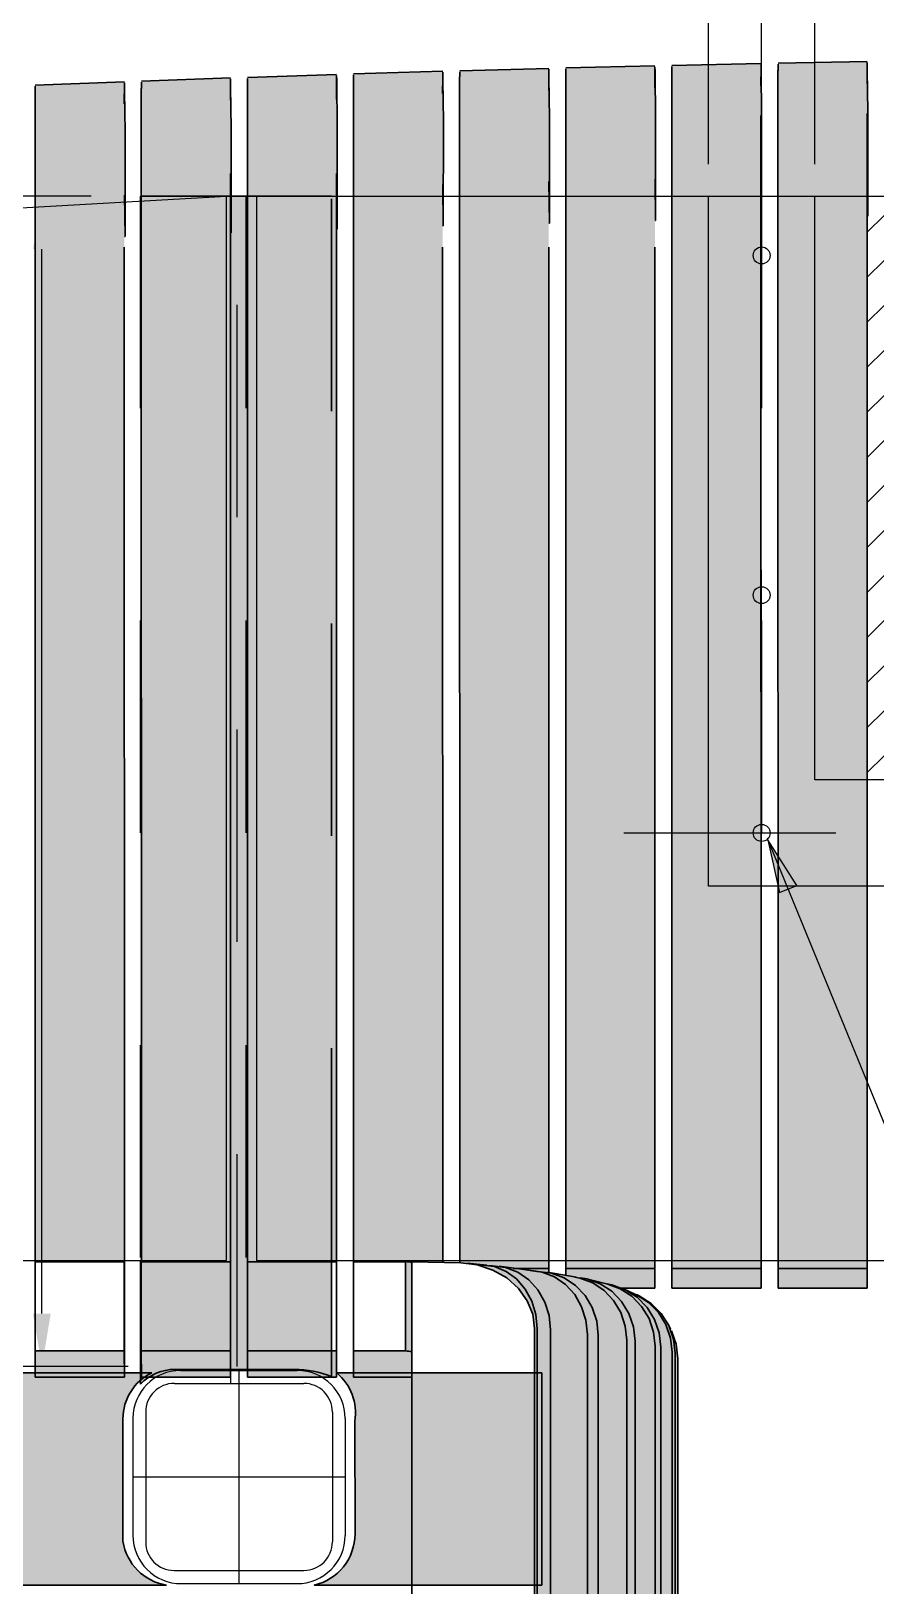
# Model space of a CAD drawing. Header units: metres. Extents: x 313 to 328, y 3 to 1212.
# Drawn here: x 324.213 to 324.611, y 22.201 to 22.934 of the extents above; entities that cross this region are included whole.
import ezdxf

# ---------------------------------------------------------------- set-up
doc = ezdxf.new("R2010")
doc.units = ezdxf.units.M
doc.linetypes.add('JacobsCenter', pattern=[0.015, 0.009, -0.0015, 0.003, -0.0015])
doc.linetypes.add('JacobsDash', pattern=[0.0045, 0.003, -0.0015])
doc.layers.get('Defpoints').update_dxf_attribs({"color": 41})
for name, color, linetype, lineweight in [('A-ANNO-DIMS', 7, 'Continuous', 9), ('A-DETL', 7, 'Continuous', 13), ('A-DETL-GENF', 7, 'Continuous', 9), ('A-GENM', 7, 'Continuous', 35), ('G-ANNO-TEXT', 7, 'Continuous', 9)]:
    doc.layers.add(name, color=color, linetype=linetype, lineweight=lineweight)
doc.styles.add('Arial Narrow_1', font='ARIALN.TTF', dxfattribs={"height": 0.025})
doc.dimstyles.new('Dimension_Standard_O__mm_', dxfattribs={"dimscale": 0.3048, "dimtxt": 0.025586, "dimasz": 0.082021, "dimexe": 0.07874, "dimexo": 0.049213, "dimgap": 0.049213, "dimtad": 1, "dimdec": 0, "dimlfac": 1000, "dimzin": 0, "dimdsep": 46, "dimtxsty": 'Arial Narrow_1', "dimsah": 1, "dimcen": 0.09, "dimaunit": 1, "dimadec": 4, "dimazin": 0, "dimtfac": 1, "dimtdec": 4, "dimtix": 1, "dimtmove": 0, "dimatfit": 3, "dimfxl": 1, "dimtvp": 1, "dimtfill": 1, "dimtolj": 1, "dimtzin": 0, "dimlwd": 18, "dimlwe": 18, "dimarcsym": 2})
doc.dimstyles.new('Dimension_Standard_O__mm__2', dxfattribs={"dimscale": 0.3048, "dimtxt": 0.025586, "dimasz": 0.082021, "dimexe": 0.07874, "dimexo": 0.049213, "dimgap": 0.049213, "dimtad": 1, "dimdec": 0, "dimlfac": 1000, "dimzin": 0, "dimdsep": 46, "dimtxsty": 'Arial Narrow_1', "dimsah": 1, "dimcen": 0.09, "dimaunit": 1, "dimadec": 4, "dimazin": 0, "dimtfac": 1, "dimtdec": 4, "dimtix": 1, "dimtmove": 2, "dimatfit": 3, "dimfxl": 1, "dimtvp": 1, "dimtfill": 1, "dimtolj": 1, "dimtzin": 0, "dimlwd": 18, "dimlwe": 18, "dimarcsym": 2})

# ---------------------------------------------------------------- blocks, each defined once
blk = doc.blocks.new('BR08_SEATING_NORTH 3 - BR08_SEATING_NORTH 3-5676583-DRG-2873241 - ELEVATION SEATING SUPPORT ARRANGEMENT')
at = {"layer": 'A-GENM', "lineweight": 25, "true_color": 0xebe8e4}
for points in [[(315.88724, 22.88893), (315.92924, 22.89018), (315.92926, 22.91465), (315.88729, 22.91339), (315.88725, 22.90781), (315.88724, 22.88894)], [(315.93724, 22.89041), (315.97924, 22.89154), (315.97926, 22.91601), (315.93729, 22.91488), (315.93725, 22.90917), (315.93724, 22.89042)], [(315.98724, 22.89175), (316.02924, 22.89276), (316.02926, 22.91723), (315.98729, 22.91622), (315.98725, 22.91039), (315.98724, 22.89176)], [(316.03724, 22.89295), (316.07924, 22.89384), (316.07926, 22.91831), (316.03729, 22.91742), (316.03725, 22.91147), (316.03724, 22.89296)], [(316.07955, 22.84549), (316.07948, 22.90124), (316.07934, 22.91411), (316.07934, 22.8647)], [(316.08724, 22.894), (316.12924, 22.89477), (316.12926, 22.91925), (316.08729, 22.91847), (316.08725, 22.9124), (316.08724, 22.89401)], [(316.12955, 22.84644), (316.12949, 22.90124), (316.12934, 22.91505), (316.12934, 22.86564)], [(315.73723, 22.88362), (315.77923, 22.88523), (315.77925, 22.90969), (315.73728, 22.908), (315.73725, 22.90286), (315.73723, 22.88365)], [(315.78723, 22.88553), (315.82923, 22.88702), (315.82925, 22.91149), (315.78728, 22.90999), (315.78725, 22.90465), (315.78723, 22.88556)], [(315.83723, 22.8873), (315.87923, 22.88867), (315.87926, 22.91314), (315.83728, 22.91176), (315.83725, 22.9063), (315.83723, 22.88732)], [(315.97956, 22.84315), (315.97946, 22.90124), (315.97934, 22.9118), (315.97934, 22.86239)], [(316.02956, 22.84439), (316.02947, 22.90124), (316.02934, 22.91303), (316.02934, 22.86362)], [(315.77958, 22.83675), (315.77958, 22.88615), (315.77934, 22.90124), (315.77934, 22.85607)], [(315.82957, 22.83856), (315.82958, 22.88781), (315.82934, 22.90124), (315.82934, 22.85786)], [(315.87957, 22.84024), (315.87957, 22.88948), (315.87934, 22.90124), (315.87934, 22.85951)], [(315.92956, 22.84177), (315.92956, 22.89118), (315.92934, 22.90124), (315.92934, 22.86102)], [(316.02929, 22.35075), (316.02924, 22.89276), (315.98724, 22.89175), (315.98729, 22.35075), (316.00829, 22.35075)], [(316.07929, 22.35074), (316.07924, 22.89384), (316.03724, 22.89295), (316.03729, 22.35075), (316.05829, 22.35074)], [(316.12929, 22.35073), (316.12924, 22.89477), (316.08724, 22.894), (316.08729, 22.35074), (316.11545, 22.35074)], [(315.77929, 22.35079), (315.77923, 22.88523), (315.73723, 22.88362), (315.73729, 22.35396), (315.77922, 22.35396), (315.77928, 22.35079)], [(315.82929, 22.35078), (315.82923, 22.88702), (315.78723, 22.88553), (315.78729, 22.35396), (315.82922, 22.35396), (315.82928, 22.35078)], [(315.87929, 22.35077), (315.87923, 22.88867), (315.83723, 22.8873), (315.83729, 22.35396), (315.87922, 22.35396), (315.87928, 22.35077)], [(315.97929, 22.35076), (315.97924, 22.89154), (315.93724, 22.89041), (315.93729, 22.35339), (315.93784, 22.35338), (315.95911, 22.35118), (315.96256, 22.35076), (315.97619, 22.35076)], [(316.02933, 22.84439), (316.02956, 22.84439), (316.02934, 22.86287)], [(316.07933, 22.84549), (316.07955, 22.84549), (316.07934, 22.86407)], [(316.12933, 22.84644), (316.12955, 22.84644), (316.12933, 22.86513)], [(315.82934, 22.83856), (315.82957, 22.83856), (315.82934, 22.85663)], [(315.87934, 22.84023), (315.87957, 22.84024), (315.87934, 22.8584)], [(315.92934, 22.84176), (315.92956, 22.84177), (315.92934, 22.86003)], [(315.97934, 22.84314), (315.97956, 22.84315), (315.97934, 22.86152)], [(315.77934, 22.83674), (315.77958, 22.83675), (315.77934, 22.85471)], [(316.0793, 22.62507), (316.0793, 22.62507), (316.0793, 22.62702)], [(315.7793, 22.44078), (315.7793, 22.44078), (315.7793, 22.4491)], [(315.91472, 22.31159), (315.91472, 22.35366), (315.91167, 22.35396), (315.91167, 22.31189)], [(315.93784, 22.15197), (315.95363, 22.15208), (315.95911, 22.15283), (315.96463, 22.15495), (315.96995, 22.15868), (315.97413, 22.16329), (315.97739, 22.16899), (315.97946, 22.17588), (315.98009, 22.18254), (315.98003, 22.32246), (315.9794, 22.32861), (315.97712, 22.33542), (315.97413, 22.34065), (315.96943, 22.34567), (315.96462, 22.349), (315.95885, 22.35122), (315.95277, 22.35197), (315.95156, 22.35189), (315.95363, 22.35162), (315.95947, 22.34914), (315.96403, 22.34581), (315.96814, 22.34106), (315.97123, 22.33536), (315.97315, 22.32901), (315.9738, 22.32133), (315.9738, 22.18241), (315.97315, 22.17573), (315.97123, 22.16939), (315.96814, 22.16369), (315.96403, 22.15893), (315.95911, 22.15535), (315.95363, 22.15313), (315.94784, 22.15237), (315.93456, 22.15237), (315.93456, 22.15197)], [(315.9738, 22.32234), (315.97315, 22.32901), (315.97111, 22.33558), (315.96786, 22.34138), (315.96403, 22.34581), (315.95893, 22.34947), (315.9532, 22.35167), (315.94539, 22.35262), (315.94023, 22.35308), (315.94556, 22.35243), (315.95289, 22.35002), (315.95947, 22.34628), (315.96515, 22.34111), (315.96918, 22.33536), (315.97168, 22.32901), (315.97253, 22.32246), (315.97315, 22.3224)], [(315.99743, 22.31971), (315.99674, 22.32639), (315.99473, 22.33273), (315.99147, 22.33843), (315.98715, 22.34319), (315.98197, 22.34677), (315.97619, 22.349), (315.95911, 22.35112), (315.96496, 22.34877), (315.97004, 22.34516), (315.97413, 22.34065), (315.97739, 22.33496), (315.9794, 22.32861), (315.98009, 22.32193), (315.99674, 22.3198)], [(315.97929, 22.34871), (315.97929, 22.35076), (315.96246, 22.35076), (315.97929, 22.34871)], [(316.0293, 22.34152), (316.02929, 22.35075), (315.98729, 22.35075), (315.98729, 22.3474), (315.99637, 22.34592), (315.99722, 22.34582), (316.00894, 22.34299), (316.01324, 22.34152), (316.02911, 22.34152)], [(316.0793, 22.34152), (316.07929, 22.35074), (316.03729, 22.35074), (316.0373, 22.34152), (316.05704, 22.34152)], [(316.1293, 22.34152), (316.12929, 22.35073), (316.08729, 22.35074), (316.0873, 22.34152), (316.11545, 22.34152)], [(315.97414, 22.14933), (315.98047, 22.15008), (315.98648, 22.15231), (315.99187, 22.15589), (315.99637, 22.16065), (315.99975, 22.16634), (316.00185, 22.17269), (316.00256, 22.17937), (316.00256, 22.31928), (316.00185, 22.32596), (315.99975, 22.33231), (315.99637, 22.33801), (315.99147, 22.34303), (315.98648, 22.34635), (315.98047, 22.34857), (315.9762, 22.34899), (315.98225, 22.34658), (315.98715, 22.34319), (315.9916, 22.33821), (315.99473, 22.33273), (315.99674, 22.32639), (315.99743, 22.31971), (315.99743, 22.17979), (315.99674, 22.17311), (315.99464, 22.16661), (315.99147, 22.16107), (315.98715, 22.15631), (315.98196, 22.15273), (315.97585, 22.15046), (315.96943, 22.14975), (315.9552, 22.14975), (315.9552, 22.14933), (315.97122, 22.14933)], [(315.97414, 22.14658), (315.99071, 22.14658), (315.99722, 22.14733), (316.0034, 22.14956), (316.00894, 22.15314), (316.01384, 22.15834), (316.01705, 22.1636), (316.01925, 22.17038), (316.01994, 22.17662), (316.01989, 22.31697), (316.01921, 22.32321), (316.01705, 22.32956), (316.0132, 22.33563), (316.00894, 22.34001), (316.00298, 22.34375), (315.99722, 22.34582), (315.99416, 22.34618), (315.99994, 22.34404), (316.00532, 22.34045), (316.00982, 22.3357), (316.01324, 22.3299), (316.0153, 22.32365), (316.01601, 22.31697), (316.01601, 22.17706), (316.0153, 22.17038), (316.0132, 22.16403), (316.00982, 22.15834), (316.00532, 22.15358), (315.99994, 22.15), (315.99393, 22.14777), (315.9876, 22.14702), (315.97122, 22.14702), (315.97122, 22.14658)], [(316.01601, 22.31697), (316.01522, 22.32389), (316.0132, 22.33), (316.00982, 22.3357), (316.00532, 22.34045), (315.99975, 22.34411), (315.99343, 22.34635), (315.98047, 22.34857), (315.98648, 22.34635), (315.99187, 22.34276), (315.99637, 22.33801), (315.99975, 22.33231), (316.00185, 22.32596), (316.00256, 22.31928), (316.0153, 22.31709)], [(315.9888, 22.14375), (316.0023, 22.14375), (316.00894, 22.14451), (316.01521, 22.14673), (316.02086, 22.15031), (316.02557, 22.15507), (316.02911, 22.16077), (316.03136, 22.16757), (316.03205, 22.1738), (316.032, 22.31415), (316.03115, 22.32083), (316.02911, 22.32673), (316.02557, 22.33242), (316.02086, 22.33718), (316.01493, 22.34087), (316.00892, 22.34299), (316.00745, 22.34316), (316.01324, 22.34096), (316.01838, 22.33764), (316.02301, 22.33288), (316.02649, 22.32718), (316.02865, 22.32083), (316.02938, 22.31415), (316.02938, 22.17425), (316.02864, 22.16757), (316.02649, 22.16122), (316.02301, 22.15552), (316.01838, 22.15076), (316.01284, 22.14718), (316.00666, 22.14495), (316.00015, 22.1442), (315.98246, 22.1442), (315.98246, 22.14375)], [(316.02938, 22.31415), (316.02857, 22.32105), (316.02649, 22.32718), (316.02301, 22.33288), (316.01838, 22.33764), (316.01284, 22.34122), (316.00606, 22.3436), (315.99722, 22.34582), (316.00365, 22.34344), (316.00894, 22.34001), (316.01357, 22.33525), (316.01705, 22.32956), (316.01921, 22.32321), (316.01994, 22.31653), (316.02784, 22.31454)], [(315.87929, 22.34152), (315.8793, 22.34152), (315.87929, 22.34152)], [(315.9888, 22.14087), (316.00879, 22.14087), (316.01547, 22.14162), (316.02181, 22.14385), (316.02784, 22.14777), (316.03224, 22.15219), (316.03597, 22.15835), (316.03808, 22.1647), (316.03878, 22.17139), (316.03878, 22.31082), (316.03803, 22.3175), (316.03581, 22.32385), (316.03205, 22.32974), (316.0275, 22.3343), (316.02181, 22.33789), (316.02096, 22.33808), (316.02649, 22.33446), (316.0309, 22.33), (316.03444, 22.32431), (316.03664, 22.31796), (316.03738, 22.31041), (316.03738, 22.17138), (316.03664, 22.1647), (316.03444, 22.15835), (316.0309, 22.15265), (316.02619, 22.14789), (316.02054, 22.14431), (316.01395, 22.14205), (316.00762, 22.14133), (315.9888, 22.14133)], [(316.03738, 22.31128), (316.03664, 22.31796), (316.03444, 22.32431), (316.03054, 22.33037), (316.02619, 22.33476), (316.01994, 22.33862), (316.01522, 22.34077), (316.02086, 22.33718), (316.02557, 22.33242), (316.02911, 22.32673), (316.03131, 22.32038), (316.03205, 22.3137)], [(315.9738, 22.18241), (315.9738, 22.32234), (315.97253, 22.32246), (315.97253, 22.18254)], [(315.99743, 22.17979), (315.99743, 22.31971), (315.98009, 22.32193), (315.98009, 22.18201)], [(316.04005, 22.30838), (316.0393, 22.31506), (316.03709, 22.32141), (316.03581, 22.32385), (316.03803, 22.3175), (316.03878, 22.31082), (316.03899, 22.31041)], [(316.01601, 22.17706), (316.01601, 22.31697), (316.00256, 22.31928), (316.00256, 22.17937)], [(316.02938, 22.17425), (316.02938, 22.31415), (316.01994, 22.31653), (316.01994, 22.17662)], [(316.03738, 22.17138), (316.03738, 22.31128), (316.03205, 22.3137), (316.03205, 22.1738), (316.03736, 22.17139)], [(315.77929, 22.29959), (315.77922, 22.31189), (315.73722, 22.31189), (315.73729, 22.29959), (315.77922, 22.29959)], [(315.82922, 22.29959), (315.82929, 22.29959), (315.82922, 22.31189), (315.78722, 22.31189), (315.78729, 22.29959)], [(315.87922, 22.29959), (315.87929, 22.29959), (315.87922, 22.31189), (315.83722, 22.31189), (315.83729, 22.29959)], [(315.91472, 22.29959), (315.91472, 22.31159), (315.91167, 22.31189), (315.88722, 22.31189), (315.88729, 22.29959), (315.91167, 22.29959)], [(316.04005, 22.16848), (316.04005, 22.30838), (316.03878, 22.31082), (316.03878, 22.17092)]]:
    blk.add_hatch(color=254, dxfattribs=at).paths.add_polyline_path(points)
h = blk.add_hatch(color=254, dxfattribs=at)
h.paths.add_polyline_path([(315.91167, 22.35396), (315.91167, 22.35396), (315.91167, 22.39954)])
h.paths.add_polyline_path([(315.92929, 22.35359), (315.92924, 22.89018), (315.88724, 22.88893), (315.88729, 22.35396), (315.91167, 22.35396), (315.91472, 22.35366), (315.91472, 22.35396), (315.92888, 22.3536)])
at = {"layer": 'A-GENM', "color": 254, "lineweight": 25, "true_color": 0xd4d4d4}
for p, q in [((315.88728, 22.91339), (315.92928, 22.91465)), ((315.93728, 22.91488), (315.97928, 22.91601)), ((315.97931, 22.91432), (315.97934, 22.9118)), ((315.98728, 22.91622), (316.02928, 22.91723)), ((316.02931, 22.91554), (316.02934, 22.91303)), ((316.03728, 22.91742), (316.07928, 22.91831)), ((316.07931, 22.91661), (316.07934, 22.91411)), ((316.07955, 22.89473), (316.07934, 22.91411)), ((316.08728, 22.91847), (316.12928, 22.91925)), ((316.12931, 22.91755), (316.12934, 22.91505)), ((316.12955, 22.89569), (316.12934, 22.91505)), ((315.73728, 22.90808), (315.77928, 22.90969)), ((315.77931, 22.908), (315.77934, 22.90547)), ((315.78728, 22.90999), (315.82928, 22.91149)), ((315.82931, 22.90979), (315.82934, 22.90727)), ((315.82958, 22.88781), (315.82934, 22.90727)), ((315.83728, 22.91176), (315.87928, 22.91314)), ((315.87931, 22.91144), (315.87934, 22.90892)), ((315.87957, 22.88948), (315.87934, 22.90892)), ((315.92931, 22.91295), (315.92934, 22.91043)), ((315.92957, 22.89101), (315.92934, 22.91043)), ((315.97956, 22.89239), (315.97934, 22.9118)), ((316.02956, 22.89364), (316.02934, 22.91303)), ((315.77958, 22.88599), (315.77934, 22.90547)), ((315.97956, 22.84315), (315.97956, 22.89239)), ((316.02956, 22.84439), (316.02956, 22.89364)), ((316.03724, 22.89295), (316.03729, 22.35075)), ((316.07929, 22.35074), (316.07924, 22.89384)), ((316.07955, 22.84549), (316.07955, 22.89473)), ((316.08724, 22.894), (316.08729, 22.35074)), ((316.12929, 22.35073), (316.12924, 22.89477)), ((316.12955, 22.84644), (316.12955, 22.89569)), ((315.77958, 22.83675), (315.77958, 22.88599)), ((315.78723, 22.88553), (315.78729, 22.35396)), ((315.82957, 22.83856), (315.82958, 22.88781)), ((315.83723, 22.8873), (315.83729, 22.35396)), ((315.87957, 22.84024), (315.87957, 22.88948)), ((315.88724, 22.88893), (315.88729, 22.35396)), ((315.92956, 22.84177), (315.92957, 22.89101)), ((315.93724, 22.89041), (315.93729, 22.35339)), ((315.98724, 22.89175), (315.98729, 22.35075)), ((315.73723, 22.88362), (315.73729, 22.35396)), ((315.82929, 22.35078), (315.82923, 22.86649)), ((315.87929, 22.35077), (315.87924, 22.86649)), ((315.97934, 22.86266), (315.97956, 22.84315)), ((316.02934, 22.86389), (316.02956, 22.84439)), ((316.07934, 22.86497), (316.07955, 22.84549)), ((316.12933, 22.8659), (316.12955, 22.84644)), ((315.77934, 22.85633), (315.77958, 22.83675)), ((315.82934, 22.85813), (315.82957, 22.83856)), ((315.87934, 22.85978), (315.87957, 22.84024)), ((315.92934, 22.8613), (315.92956, 22.84177)), ((315.92934, 22.84176), (315.92956, 22.84177)), ((315.97934, 22.84314), (315.97956, 22.84315)), ((316.02933, 22.84439), (316.02956, 22.84439)), ((316.07933, 22.84549), (316.07955, 22.84549)), ((316.12933, 22.84644), (316.12955, 22.84644)), ((315.77934, 22.83674), (315.77958, 22.83675)), ((315.82934, 22.83856), (315.82957, 22.83856)), ((315.87934, 22.84023), (315.87957, 22.84024)), ((315.77929, 22.35079), (315.77924, 22.83173)), ((315.92929, 22.35359), (315.92924, 22.83173)), ((315.97929, 22.35076), (315.97924, 22.83173)), ((316.02929, 22.35075), (316.02924, 22.83173)), ((315.77922, 22.35396), (315.77928, 22.34369)), ((315.7793, 22.34152), (315.77929, 22.35079)), ((315.82922, 22.35396), (315.82928, 22.34373)), ((315.8293, 22.34152), (315.82929, 22.35078)), ((315.87922, 22.35396), (315.87928, 22.34378)), ((315.8793, 22.34152), (315.87929, 22.35077)), ((315.94084, 22.35319), (315.95009, 22.35226)), ((315.95277, 22.35197), (315.95093, 22.35197)), ((315.95593, 22.35177), (315.97327, 22.34955)), ((315.96244, 22.35076), (315.97929, 22.35076)), ((315.97929, 22.34871), (315.97929, 22.35076)), ((315.98729, 22.35075), (316.02929, 22.35075)), ((315.98729, 22.3474), (315.98729, 22.35075)), ((316.0293, 22.34152), (316.02929, 22.35075)), ((316.03729, 22.35075), (316.07929, 22.35074)), ((316.0373, 22.34152), (316.03729, 22.35075)), ((316.0793, 22.34152), (316.07929, 22.35074)), ((316.08729, 22.35074), (316.12929, 22.35073)), ((316.0873, 22.34152), (316.08729, 22.35074)), ((316.1293, 22.34152), (316.12929, 22.35073)), ((315.97414, 22.34933), (315.97361, 22.34933)), ((315.9787, 22.34894), (315.99215, 22.34663)), ((315.99766, 22.34571), (316.0071, 22.34334)), ((315.77929, 22.34152), (315.77929, 22.29959)), ((315.82929, 22.34152), (315.82929, 22.29959)), ((315.87929, 22.34152), (315.87929, 22.29959)), ((316.0293, 22.34152), (316.01309, 22.34152)), ((316.01449, 22.34111), (316.01982, 22.33869)), ((316.0793, 22.34152), (316.0373, 22.34152)), ((316.1293, 22.34152), (316.0873, 22.34152)), ((315.98009, 22.32193), (315.9794, 22.32861)), ((315.9738, 22.18241), (315.9738, 22.32234)), ((315.98009, 22.32193), (315.98009, 22.18201)), ((316.00256, 22.31928), (316.00185, 22.32596)), ((316.01994, 22.31653), (316.01921, 22.32321)), ((316.03536, 22.32474), (316.03664, 22.32231)), ((316.03656, 22.32245), (316.03664, 22.3223)), ((315.99743, 22.17979), (315.99743, 22.31971)), ((316.00256, 22.31928), (316.00256, 22.17937)), ((316.01601, 22.17706), (316.01601, 22.31697)), ((316.01994, 22.31653), (316.01994, 22.17662)), ((316.02938, 22.17425), (316.02938, 22.31415)), ((316.03205, 22.3137), (316.03131, 22.32038)), ((316.03205, 22.3137), (316.03205, 22.1738)), ((316.03878, 22.31082), (316.03803, 22.3175)), ((315.73729, 22.29959), (315.73722, 22.31189)), ((315.77929, 22.29959), (315.77922, 22.31189)), ((315.78729, 22.29959), (315.78722, 22.31189)), ((315.82929, 22.29959), (315.82922, 22.31189)), ((315.83729, 22.29959), (315.83722, 22.31189)), ((315.87929, 22.29959), (315.87922, 22.31189)), ((315.88729, 22.29959), (315.88722, 22.31189)), ((316.03738, 22.17138), (316.03738, 22.31128)), ((316.03878, 22.31082), (316.03878, 22.17092)), ((316.04005, 22.16848), (316.04005, 22.30838)), ((315.77929, 22.29959), (315.73729, 22.29959)), ((315.82929, 22.29959), (315.78729, 22.29959)), ((315.87929, 22.29959), (315.83729, 22.29959)), ((315.91472, 22.29959), (315.88729, 22.29959))]:
    blk.add_line(p, q, dxfattribs=at)
at = {"layer": 'A-GENM', "color": 7, "lineweight": 25, "true_color": 0xefefef}
for p, q in [((315.73722, 22.35396), (315.73722, 22.31189)), ((315.77922, 22.35396), (315.73722, 22.35396)), ((315.77922, 22.31189), (315.77922, 22.35396)), ((315.78722, 22.35396), (315.78722, 22.31189)), ((315.82922, 22.35396), (315.78722, 22.35396)), ((315.82922, 22.31189), (315.82922, 22.35396)), ((315.83722, 22.35396), (315.83722, 22.31189)), ((315.87922, 22.35396), (315.83722, 22.35396)), ((315.87922, 22.31189), (315.87922, 22.35396)), ((315.88722, 22.35396), (315.88722, 22.31189)), ((315.91167, 22.35396), (315.88722, 22.35396)), ((315.91167, 22.31189), (315.91167, 22.35396)), ((315.93784, 22.35338), (315.91472, 22.35396)), ((315.91472, 22.35396), (315.91472, 22.15396)), ((315.97253, 22.18254), (315.97253, 22.32246)), ((315.73722, 22.31189), (315.77922, 22.31189)), ((315.78722, 22.31189), (315.82922, 22.31189)), ((315.83722, 22.31189), (315.87922, 22.31189)), ((315.88722, 22.31189), (315.91167, 22.31189))]:
    blk.add_line(p, q, dxfattribs=at)
at = {"layer": 'A-GENM', "color": 7, "lineweight": 25, "true_color": 0xefefef, "flags": 128}
blk.add_lwpolyline([(315.97253, 22.32246), (315.97166, 22.32917), (315.96909, 22.33558), (315.96496, 22.34138), (315.95947, 22.34628), (315.95289, 22.35002), (315.94556, 22.35243), (315.93784, 22.35338)], dxfattribs=at)
at = {"layer": 'A-GENM', "color": 254, "lineweight": 25, "true_color": 0xd4d4d4, "flags": 128}
for points in [[(315.94785, 22.35237), (315.95363, 22.35162), (315.95911, 22.3494), (315.96403, 22.34581), (315.96814, 22.34106), (315.97123, 22.33536), (315.97315, 22.32901), (315.9738, 22.32234)], [(315.97413, 22.34065), (315.96981, 22.34541), (315.96463, 22.34899), (315.95885, 22.35122), (315.95277, 22.35197)], [(315.97051, 22.34975), (315.97619, 22.349), (315.98197, 22.34677), (315.98715, 22.34319), (315.99147, 22.33843), (315.99473, 22.33273), (315.99674, 22.32639), (315.99743, 22.31971)], [(315.99637, 22.33801), (315.99187, 22.34276), (315.98648, 22.34635), (315.98047, 22.34857), (315.97414, 22.34933)], [(315.99147, 22.34673), (315.99393, 22.34626), (315.99994, 22.34404), (316.00532, 22.34045), (316.00982, 22.3357), (316.0132, 22.33), (316.0153, 22.32365), (316.01601, 22.31697)], [(316.01357, 22.33525), (316.00894, 22.34001), (316.0034, 22.3436), (315.99722, 22.34582), (315.9942, 22.34636)], [(316.00666, 22.34345), (316.01284, 22.34122), (316.01838, 22.33764), (316.02301, 22.33288), (316.02649, 22.32718), (316.02865, 22.32083), (316.02938, 22.31415)], [(316.02557, 22.33242), (316.02086, 22.33718), (316.01522, 22.34077), (316.00892, 22.34299), (316.00748, 22.34329)], [(315.9794, 22.32861), (315.97739, 22.33496), (315.97413, 22.34065)], [(316.00185, 22.32596), (315.99975, 22.33231), (315.99637, 22.33801)], [(316.01983, 22.33869), (316.02054, 22.33835), (316.02619, 22.33476), (316.0309, 22.33), (316.03444, 22.32431), (316.03664, 22.31796), (316.03738, 22.31128)], [(316.03803, 22.3175), (316.03581, 22.32385), (316.03224, 22.32954), (316.0275, 22.3343), (316.02181, 22.33789), (316.02059, 22.33844)], [(316.01921, 22.32321), (316.01705, 22.32956), (316.01357, 22.33525)], [(316.03131, 22.32038), (316.02911, 22.32673), (316.02557, 22.33242)], [(316.03709, 22.32141), (316.0393, 22.31506), (316.04005, 22.30838)]]:
    blk.add_lwpolyline(points, dxfattribs=at)
at = {"layer": 'A-GENM', "color": 254, "lineweight": 25, "true_color": 0xd4d4d4}
for centre in [(315.48731, 22.33862), (315.48731, 22.29655)]:
    blk.add_ellipse(centre, major_axis=(-0.5, 0.00001), ratio=0.05806, start_param=3.686967, end_param=3.698837, dxfattribs=at)
for points, knots in [([(315.92927, 22.91419), (315.92927, 22.91412), (315.92927, 22.91381), (315.92927, 22.91337), (315.92927, 22.91295)], [0.2222222, 0.2222222, 0.2222222, 0.2222222, 0.25, 0.3333333, 0.3333333, 0.3333333, 0.3333333]), ([(315.93727, 22.91318), (315.93727, 22.9136), (315.93727, 22.91404), (315.93727, 22.91435), (315.93728, 22.91441)], [0.6666667, 0.6666667, 0.6666667, 0.6666667, 0.75, 0.7777778, 0.7777778, 0.7777778, 0.7777778]), ([(315.97928, 22.91555), (315.97927, 22.91548), (315.97927, 22.91518), (315.97927, 22.91474), (315.97927, 22.91432)], [0.2222222, 0.2222222, 0.2222222, 0.2222222, 0.25, 0.3333333, 0.3333333, 0.3333333, 0.3333333]), ([(315.98727, 22.91452), (315.98727, 22.91494), (315.98727, 22.91538), (315.98728, 22.91569), (315.98728, 22.91576)], [0.6666667, 0.6666667, 0.6666667, 0.6666667, 0.75, 0.7777778, 0.7777778, 0.7777778, 0.7777778]), ([(316.02928, 22.91677), (316.02928, 22.9167), (316.02927, 22.9164), (316.02927, 22.91596), (316.02927, 22.91554)], [0.2222222, 0.2222222, 0.2222222, 0.2222222, 0.25, 0.3333333, 0.3333333, 0.3333333, 0.3333333]), ([(316.03727, 22.91572), (316.03727, 22.91614), (316.03727, 22.91658), (316.03728, 22.91689), (316.03728, 22.91695)], [0.6666667, 0.6666667, 0.6666667, 0.6666667, 0.75, 0.7777778, 0.7777778, 0.7777778, 0.7777778]), ([(316.07928, 22.91785), (316.07928, 22.91778), (316.07927, 22.91748), (316.07927, 22.91703), (316.07927, 22.91661)], [0.2222222, 0.2222222, 0.2222222, 0.2222222, 0.25, 0.3333333, 0.3333333, 0.3333333, 0.3333333]), ([(316.08727, 22.91677), (316.08727, 22.91719), (316.08727, 22.91763), (316.08728, 22.91794), (316.08728, 22.91801)], [0.6666667, 0.6666667, 0.6666667, 0.6666667, 0.75, 0.7777778, 0.7777778, 0.7777778, 0.7777778]), ([(316.12928, 22.91878), (316.12928, 22.91872), (316.12927, 22.91841), (316.12927, 22.91797), (316.12927, 22.91755)], [0.2222222, 0.2222222, 0.2222222, 0.2222222, 0.25, 0.3333333, 0.3333333, 0.3333333, 0.3333333]), ([(315.73726, 22.90638), (315.73726, 22.9068), (315.73727, 22.90724), (315.73727, 22.90755), (315.73727, 22.90762)], [0.6666667, 0.6666667, 0.6666667, 0.6666667, 0.75, 0.7777778, 0.7777778, 0.7777778, 0.7777778]), ([(315.77927, 22.90923), (315.77927, 22.90917), (315.77927, 22.90886), (315.77926, 22.90842), (315.77926, 22.908)], [0.2222222, 0.2222222, 0.2222222, 0.2222222, 0.25, 0.3333333, 0.3333333, 0.3333333, 0.3333333]), ([(315.78726, 22.9083), (315.78727, 22.90872), (315.78727, 22.90916), (315.78727, 22.90946), (315.78727, 22.90953)], [0.6666667, 0.6666667, 0.6666667, 0.6666667, 0.75, 0.7777778, 0.7777778, 0.7777778, 0.7777778]), ([(315.82927, 22.91103), (315.82927, 22.91096), (315.82927, 22.91065), (315.82927, 22.91021), (315.82926, 22.90979)], [0.2222222, 0.2222222, 0.2222222, 0.2222222, 0.25, 0.3333333, 0.3333333, 0.3333333, 0.3333333]), ([(315.83726, 22.91007), (315.83727, 22.91049), (315.83727, 22.91093), (315.83727, 22.91123), (315.83727, 22.9113)], [0.6666667, 0.6666667, 0.6666667, 0.6666667, 0.75, 0.7777778, 0.7777778, 0.7777778, 0.7777778]), ([(315.87927, 22.91268), (315.87927, 22.91261), (315.87927, 22.91231), (315.87927, 22.91187), (315.87926, 22.91144)], [0.2222222, 0.2222222, 0.2222222, 0.2222222, 0.25, 0.3333333, 0.3333333, 0.3333333, 0.3333333]), ([(315.88727, 22.9117), (315.88727, 22.91212), (315.88727, 22.91256), (315.88727, 22.91286), (315.88727, 22.91293)], [0.6666667, 0.6666667, 0.6666667, 0.6666667, 0.75, 0.7777778, 0.7777778, 0.7777778, 0.7777778]), ([(316.03724, 22.89295), (316.03724, 22.89572), (316.03724, 22.89954), (316.03724, 22.904), (316.03724, 22.90599), (316.03725, 22.90695)], [0, 0, 0, 0, 0.1666667, 0.25, 0.3333333, 0.3333333, 0.3333333, 0.3333333]), ([(316.08724, 22.894), (316.08724, 22.89677), (316.08724, 22.90059), (316.08724, 22.90505), (316.08725, 22.90705), (316.08725, 22.908)], [0, 0, 0, 0, 0.1666667, 0.25, 0.3333333, 0.3333333, 0.3333333, 0.3333333]), ([(315.78723, 22.88553), (315.78723, 22.8883), (315.78723, 22.89213), (315.78724, 22.89658), (315.78724, 22.89858), (315.78724, 22.89953)], [0, 0, 0, 0, 0.1666667, 0.25, 0.3333333, 0.3333333, 0.3333333, 0.3333333]), ([(315.83723, 22.8873), (315.83723, 22.89007), (315.83723, 22.8939), (315.83724, 22.89835), (315.83724, 22.90035), (315.83724, 22.9013)], [0, 0, 0, 0, 0.1666667, 0.25, 0.3333333, 0.3333333, 0.3333333, 0.3333333]), ([(315.88724, 22.88893), (315.88724, 22.8917), (315.88724, 22.89552), (315.88724, 22.89998), (315.88724, 22.90197), (315.88724, 22.90293)], [0, 0, 0, 0, 0.1666667, 0.25, 0.3333333, 0.3333333, 0.3333333, 0.3333333]), ([(315.93724, 22.89041), (315.93724, 22.89318), (315.93724, 22.89701), (315.93724, 22.90146), (315.93724, 22.90346), (315.93724, 22.90441)], [0, 0, 0, 0, 0.1666667, 0.25, 0.3333333, 0.3333333, 0.3333333, 0.3333333]), ([(315.98724, 22.89175), (315.98724, 22.89452), (315.98724, 22.89835), (315.98724, 22.9028), (315.98724, 22.9048), (315.98724, 22.90575)], [0, 0, 0, 0, 0.1666667, 0.25, 0.3333333, 0.3333333, 0.3333333, 0.3333333]), ([(315.73723, 22.88362), (315.73723, 22.88639), (315.73723, 22.89021), (315.73723, 22.89467), (315.73724, 22.89666), (315.73724, 22.89762)], [0, 0, 0, 0, 0.1666667, 0.25, 0.3333333, 0.3333333, 0.3333333, 0.3333333])]:
    blk.add_open_spline(points, degree=3, knots=knots, dxfattribs=at)
for points in [[(315.97927, 22.91432), (315.97926, 22.91389), (315.97926, 22.91287), (315.97925, 22.9108), (315.97925, 22.90833), (315.97925, 22.9065), (315.97924, 22.90555)], [(315.98724, 22.90575), (315.98725, 22.90671), (315.98725, 22.90854), (315.98725, 22.911), (315.98726, 22.91307), (315.98726, 22.9141), (315.98727, 22.91452)], [(316.02927, 22.91554), (316.02926, 22.91511), (316.02926, 22.91409), (316.02925, 22.91202), (316.02925, 22.90955), (316.02925, 22.90772), (316.02924, 22.90677)], [(316.03725, 22.90695), (316.03725, 22.9079), (316.03725, 22.90973), (316.03725, 22.9122), (316.03726, 22.91427), (316.03726, 22.9153), (316.03727, 22.91572)], [(316.07927, 22.91661), (316.07927, 22.91619), (316.07926, 22.91516), (316.07925, 22.9131), (316.07925, 22.91063), (316.07925, 22.9088), (316.07925, 22.90784)], [(316.08725, 22.908), (316.08725, 22.90896), (316.08725, 22.91079), (316.08726, 22.91325), (316.08726, 22.91532), (316.08727, 22.91635), (316.08727, 22.91677)], [(316.12927, 22.91755), (316.12927, 22.91712), (316.12926, 22.9161), (316.12926, 22.91403), (316.12925, 22.91156), (316.12925, 22.90973), (316.12925, 22.90877)], [(315.77926, 22.908), (315.77926, 22.90758), (315.77926, 22.90655), (315.77925, 22.90449), (315.77924, 22.90202), (315.77924, 22.90019), (315.77924, 22.89923)], [(315.78724, 22.89953), (315.78724, 22.90049), (315.78724, 22.90232), (315.78725, 22.90478), (315.78726, 22.90685), (315.78726, 22.90788), (315.78726, 22.9083)], [(315.82926, 22.90979), (315.82926, 22.90937), (315.82926, 22.90835), (315.82925, 22.90628), (315.82924, 22.90381), (315.82924, 22.90198), (315.82924, 22.90103)], [(315.83724, 22.9013), (315.83724, 22.90226), (315.83725, 22.90409), (315.83725, 22.90655), (315.83726, 22.90862), (315.83726, 22.90965), (315.83726, 22.91007)], [(315.87926, 22.91144), (315.87926, 22.91102), (315.87926, 22.91), (315.87925, 22.90793), (315.87925, 22.90546), (315.87924, 22.90363), (315.87924, 22.90268)], [(315.88724, 22.90293), (315.88724, 22.90388), (315.88725, 22.90571), (315.88725, 22.90818), (315.88726, 22.91025), (315.88726, 22.91127), (315.88727, 22.9117)], [(315.92927, 22.91295), (315.92926, 22.91253), (315.92926, 22.9115), (315.92925, 22.90944), (315.92925, 22.90697), (315.92924, 22.90514), (315.92924, 22.90418)], [(315.93724, 22.90441), (315.93724, 22.90537), (315.93725, 22.9072), (315.93725, 22.90966), (315.93726, 22.91173), (315.93726, 22.91276), (315.93727, 22.91318)], [(315.73724, 22.89762), (315.73724, 22.89858), (315.73724, 22.9004), (315.73725, 22.90287), (315.73725, 22.90494), (315.73726, 22.90596), (315.73726, 22.90638)], [(315.87924, 22.90268), (315.87924, 22.90223), (315.87924, 22.90177), (315.87924, 22.9013)]]:
    blk.add_open_spline(points, degree=3, dxfattribs=at)
blk = doc.blocks.new('T2DPAA-T2D-C3S-DU-M3D-100304_rvt-2-DRG-2873241 - ELEVATION SEATING SUPPORT ARRANGEMENT')
at = {"layer": 'A-GENM', "color": 254, "lineweight": 25, "true_color": 0xd4d4d4}
blk.add_blockref('BR08_SEATING_NORTH 3 - BR08_SEATING_NORTH 3-5676583-DRG-2873241 - ELEVATION SEATING SUPPORT ARRANGEMENT', (0, 0), dxfattribs=at)
blk = doc.blocks.new('DIMBLOCK26-DRG-2873241 - ELEVATION SEATING SUPPORT ARRANGEMENT')
at = {"layer": 'A-ANNO-DIMS', "color": 0, "lineweight": 18, "transparency": 16777216}
for p, q in [((324.58212, 22.87088), (324.58212, 23.05035)), ((325.08212, 22.87088), (325.08212, 23.05035)), ((324.60712, 23.02635), (325.05712, 23.02635))]:
    blk.add_line(p, q, dxfattribs=at)
at = {"layer": 'A-ANNO-DIMS', "color": 0, "transparency": 16777216}
for points in [[(324.60712, 23.03052), (324.60712, 23.02219), (324.58212, 23.02635)], [(325.05712, 23.03052), (325.05712, 23.02219), (325.08212, 23.02635)]]:
    blk.add_solid(points, dxfattribs=at)
at = {"layer": 'Defpoints', "color": 0, "transparency": 16777216}
for p in [(325.08212, 23.02635), (324.58212, 22.85588), (325.08212, 22.85588)]:
    blk.add_point(p, dxfattribs=at)
at = {"layer": 'A-ANNO-DIMS', "color": 0, "lineweight": 18, "transparency": 16777216, "insert": (324.83212, 23.05412), "char_height": 0.025, "width": 0.0570197, "attachment_point": 5, "style": 'Arial Narrow_1', "bg_fill": 3, "box_fill_scale": 1.1, "bg_fill_color": 256, "bg_fill_true_color": 13158600, "bg_fill_transparency": 0}
blk.add_mtext('\\A1;500', dxfattribs=at)
blk = doc.blocks.new('DIMBLOCK27-DRG-2873241 - ELEVATION SEATING SUPPORT ARRANGEMENT')
at = {"layer": 'A-ANNO-DIMS', "color": 0, "lineweight": 18, "transparency": 16777216}
for p, q in [((324.53212, 22.87088), (324.53212, 23.05035)), ((324.58212, 22.87088), (324.58212, 23.05035)), ((324.50712, 23.02635), (324.48212, 23.02635)), ((324.53212, 23.02635), (324.58212, 23.02635)), ((324.60712, 23.02635), (324.63212, 23.02635))]:
    blk.add_line(p, q, dxfattribs=at)
at = {"layer": 'A-ANNO-DIMS', "color": 0, "transparency": 16777216}
for points in [[(324.50712, 23.03052), (324.50712, 23.02219), (324.53212, 23.02635)], [(324.60712, 23.03052), (324.60712, 23.02219), (324.58212, 23.02635)]]:
    blk.add_solid(points, dxfattribs=at)
at = {"layer": 'Defpoints', "color": 0, "transparency": 16777216}
for p in [(324.58212, 23.02635), (324.53212, 22.85588), (324.58212, 22.85588)]:
    blk.add_point(p, dxfattribs=at)
at = {"layer": 'A-ANNO-DIMS', "color": 0, "lineweight": 18, "transparency": 16777216, "insert": (324.55712, 23.05412), "char_height": 0.025, "width": 0.0380132, "attachment_point": 5, "style": 'Arial Narrow_1', "bg_fill": 3, "box_fill_scale": 1.1, "bg_fill_color": 256, "bg_fill_true_color": 13158600, "bg_fill_transparency": 0}
blk.add_mtext('\\A1;50', dxfattribs=at)
blk = doc.blocks.new('DIMBLOCK30-DRG-2873241 - ELEVATION SEATING SUPPORT ARRANGEMENT')
at = {"layer": 'A-ANNO-DIMS', "color": 0, "lineweight": 18, "transparency": 16777216}
for p, q in [((324.53212, 22.87088), (324.53212, 22.97745)), ((324.55712, 22.87088), (324.55712, 22.97745)), ((324.50712, 22.95345), (324.48212, 22.95345)), ((324.53212, 22.95345), (324.55712, 22.95345)), ((324.58212, 22.95345), (324.60712, 22.95345))]:
    blk.add_line(p, q, dxfattribs=at)
at = {"layer": 'A-ANNO-DIMS', "color": 0, "transparency": 16777216}
for points in [[(324.50712, 22.95761), (324.50712, 22.94928), (324.53212, 22.95345)], [(324.58212, 22.95761), (324.58212, 22.94928), (324.55712, 22.95345)]]:
    blk.add_solid(points, dxfattribs=at)
at = {"layer": 'Defpoints', "color": 0, "transparency": 16777216}
for p in [(324.55712, 22.95345), (324.53212, 22.85588), (324.55712, 22.85588)]:
    blk.add_point(p, dxfattribs=at)
at = {"layer": 'A-ANNO-DIMS', "color": 0, "lineweight": 18, "transparency": 16777216, "insert": (324.42587, 22.99154), "char_height": 0.025, "width": 0.1145268, "attachment_point": 1, "line_spacing_factor": 0.974696, "style": 'Arial Narrow_1', "bg_fill": 3, "box_fill_scale": 1.1, "bg_fill_color": 256, "bg_fill_true_color": 13158600, "bg_fill_transparency": 0}
blk.add_mtext('\\A1;25TYP', dxfattribs=at)
blk = doc.blocks.new('DIMBLOCK32-DRG-2873241 - ELEVATION SEATING SUPPORT ARRANGEMENT')
at = {"layer": 'A-ANNO-DIMS', "color": 0, "lineweight": 18, "transparency": 16777216}
for p, q in [((324.24119, 22.85588), (324.19396, 22.85588)), ((324.21796, 22.32955), (324.21796, 22.83088)), ((324.25859, 22.30455), (324.19396, 22.30455))]:
    blk.add_line(p, q, dxfattribs=at)
at = {"layer": 'A-ANNO-DIMS', "color": 0, "transparency": 16777216}
for points in [[(324.21379, 22.83088), (324.22213, 22.83088), (324.21796, 22.85588)], [(324.21379, 22.32955), (324.22213, 22.32955), (324.21796, 22.30455)]]:
    blk.add_solid(points, dxfattribs=at)
at = {"layer": 'Defpoints', "color": 0, "transparency": 16777216}
for p in [(324.21796, 22.85588), (324.25619, 22.85588), (324.27359, 22.30455)]:
    blk.add_point(p, dxfattribs=at)
at = {"layer": 'A-ANNO-DIMS', "color": 0, "lineweight": 18, "transparency": 16777216, "insert": (324.18806, 22.58022), "char_height": 0.025, "width": 0.0570197, "attachment_point": 5, "rotation": 90, "style": 'Arial Narrow_1', "bg_fill": 3, "box_fill_scale": 1.1, "bg_fill_color": 256, "bg_fill_true_color": 13158600, "bg_fill_transparency": 0}
blk.add_mtext('\\A1;550\u200e', dxfattribs=at)

msp = doc.modelspace()

# ---------------------------------------------------------------- hatches: boundary and pattern name
at = {"layer": 'A-DETL-GENF', "true_color": 0xffffff}
h = msp.add_hatch(color=7, dxfattribs=at)
h.paths.add_polyline_path([(324.26435, 22.29619), (324.26783, 22.29918), (324.26857, 22.29959), (324.26485, 22.29959), (324.26477, 22.31189), (324.30677, 22.31189), (324.30677, 22.35396), (324.26485, 22.35396), (324.26479, 22.85588), (324.26435, 22.85588), (324.26435, 22.29793)])
h.paths.add_polyline_path([(324.31477, 22.30324), (324.31483, 22.30324), (324.31477, 22.31189), (324.35435, 22.31189), (324.35425, 22.35396), (324.31485, 22.35396), (324.31479, 22.85588), (324.30713, 22.85588), (324.30713, 22.83856), (324.3069, 22.83856), (324.30685, 22.30324)])
at = {"layer": 'A-DETL-GENF'}
h = msp.add_hatch(dxfattribs=at)
h.set_pattern_fill('FP_1', color=256, style=0, pattern_type=2)
h.set_pattern_definition([(45, (324.874559, 22.258), (-0.0106066, 0.0106066), [])])
h.paths.add_polyline_path([(324.70982, 22.58088), (324.71483, 22.58088), (324.7148, 22.85588), (324.7071, 22.85588), (324.7071, 22.84792), (324.70689, 22.84791), (324.70688, 22.58088)])
h.paths.add_polyline_path([(324.60688, 22.58088), (324.61483, 22.58088), (324.6148, 22.85588), (324.60711, 22.85588), (324.6071, 22.84644), (324.60689, 22.84644), (324.60688, 22.61064)])
h.paths.add_polyline_path([(324.91483, 22.58088), (324.91483, 22.58088), (324.9148, 22.85588), (324.90708, 22.85588), (324.90708, 22.84913), (324.90689, 22.8491), (324.90688, 22.58088)])
h.paths.add_polyline_path([(325.06483, 22.58088), (325.0648, 22.85588), (325.05706, 22.85588), (325.05706, 22.84852), (325.05688, 22.84852), (325.05687, 22.58088), (325.06483, 22.58088)])
h.paths.add_polyline_path([(324.86483, 22.58088), (324.8648, 22.85588), (324.85708, 22.85588), (324.85708, 22.84904), (324.85689, 22.84904), (324.85688, 22.58088), (324.86482, 22.58088)])
h.paths.add_polyline_path([(324.65688, 22.58088), (324.66483, 22.58088), (324.6648, 22.85588), (324.6571, 22.85588), (324.6571, 22.84725), (324.65689, 22.84725), (324.65688, 22.61099)])
h.paths.add_polyline_path([(324.81482, 22.58088), (324.81483, 22.58088), (324.8148, 22.85588), (324.80709, 22.85588), (324.80709, 22.84881), (324.80689, 22.84881), (324.80688, 22.58088)])
h.paths.add_polyline_path([(324.76483, 22.58088), (324.7648, 22.85588), (324.75709, 22.85588), (324.75709, 22.84844), (324.75689, 22.84844), (324.75688, 22.58088), (324.76482, 22.58088)])
h.paths.add_polyline_path([(324.95687, 22.58088), (324.96483, 22.58088), (324.9648, 22.85588), (324.95707, 22.85588), (324.95707, 22.84907), (324.95688, 22.84907), (324.95687, 22.6232)])
h.paths.add_polyline_path([(325.00842, 22.58088), (325.01483, 22.58088), (325.0148, 22.85588), (325.00707, 22.85588), (325.00707, 22.84887), (325.00688, 22.84887), (325.00687, 22.58088)])
at = {"layer": 'A-DETL-GENF', "true_color": 0xffffff}
for points in [[(324.27075, 22.20161), (324.27673, 22.20161), (324.27068, 22.20339), (324.26539, 22.20653), (324.26099, 22.21095), (324.25784, 22.21633), (324.25613, 22.22232), (324.25613, 22.27995), (324.25685, 22.28565), (324.2585, 22.29037), (324.26136, 22.29493), (324.26435, 22.29793), (324.26435, 22.30161), (324.25685, 22.30161), (324.25677, 22.29959), (324.21485, 22.29959), (324.21477, 22.30161), (324.20685, 22.30161), (324.20677, 22.29959), (324.16485, 22.29959), (324.16477, 22.30161), (324.15685, 22.30161), (324.15677, 22.29959), (324.11485, 22.29959), (324.11477, 22.30161), (324.10685, 22.30161), (324.10677, 22.29959), (324.06485, 22.29968), (324.06477, 22.30161), (324.05685, 22.30161), (324.05677, 22.29959), (324.01485, 22.29959), (324.01477, 22.30161), (324.00685, 22.30161), (324.00677, 22.29959), (323.96485, 22.29959), (323.96477, 22.30161), (323.95685, 22.30161), (323.95677, 22.29959), (323.91485, 22.29959), (323.91477, 22.30161), (323.90685, 22.30161), (323.90677, 22.29959), (323.86485, 22.29959), (323.86477, 22.30161), (323.85685, 22.30161), (323.85677, 22.29959), (323.81485, 22.29959), (323.81477, 22.30161), (323.80685, 22.30161), (323.80677, 22.29959), (323.76485, 22.29959), (323.76477, 22.30161), (323.75685, 22.30161), (323.75677, 22.29959), (323.71485, 22.29959), (323.71477, 22.30161), (323.70685, 22.30161), (323.70677, 22.29959), (323.66485, 22.29959), (323.66477, 22.30161), (323.65732, 22.30161), (323.66157, 22.29695), (323.66451, 22.29138), (323.66594, 22.28524), (323.66577, 22.27894), (323.66577, 22.22494), (323.66523, 22.22025), (323.66337, 22.21497), (323.66037, 22.21025), (323.65609, 22.20614), (323.6515, 22.20335), (323.64632, 22.20161), (324.24257, 22.20161)], [(324.34625, 22.20161), (324.45008, 22.20167), (324.45008, 22.30161), (324.39228, 22.30161), (324.39228, 22.29959), (324.36485, 22.29959), (324.36477, 22.30161), (324.35689, 22.30161), (324.36118, 22.29695), (324.36414, 22.29136), (324.36558, 22.2852), (324.36542, 22.27565), (324.36541, 22.22486), (324.36489, 22.22023), (324.36306, 22.215), (324.36011, 22.2103), (324.3558, 22.20614), (324.35149, 22.20344)]]:
    msp.add_hatch(color=7, dxfattribs=at).paths.add_polyline_path(points)
at = {"layer": 'G-ANNO-TEXT'}
msp.add_hatch(color=256, dxfattribs=at).paths.add_polyline_path([(324.56008, 22.55262), (324.56548, 22.52781), (324.57364, 22.53115)])

# ---------------------------------------------------------------- linework, layer by layer
at = {"layer": 'A-DETL', "lineweight": 18}
for p, q in [((323.61202, 22.81661), (324.30502, 22.85588)), ((324.30502, 22.35458), (324.30502, 22.85588)), ((324.31902, 22.85588), (324.31902, 22.35458)), ((324.31902, 22.85588), (325.50677, 22.85588)), ((324.53212, 22.53088), (324.53212, 22.85588)), ((324.58212, 22.58088), (324.58212, 22.85588)), ((325.08212, 22.58088), (324.58212, 22.58088)), ((325.13212, 22.53088), (324.53212, 22.53088)), ((323.61902, 22.35458), (324.30502, 22.35458)), ((324.31902, 22.35458), (325.50677, 22.35458))]:
    msp.add_line(p, q, dxfattribs=at)
at = {"layer": 'A-DETL', "lineweight": 25}
for p, q in [((324.35435, 22.85588), (324.26435, 22.85588)), ((324.26435, 22.35458), (324.26435, 22.29619)), ((324.35435, 22.29992), (324.35435, 22.35458)), ((324.2697, 22.30161), (323.65732, 22.30161)), ((324.28078, 22.30324), (324.33696, 22.30324)), ((324.45357, 22.30161), (324.35689, 22.30161)), ((324.45357, 22.20161), (324.45357, 22.30161)), ((324.25613, 22.22232), (324.25613, 22.27995)), ((324.36541, 22.27888), (324.36551, 22.22574)), ((323.64632, 22.20161), (324.27673, 22.20161)), ((324.34625, 22.20161), (324.45357, 22.20161))]:
    msp.add_line(p, q, dxfattribs=at)
at = {"layer": 'A-DETL', "linetype": 'JacobsDash', "lineweight": 25}
for p, q in [((324.26435, 22.85588), (324.26435, 22.35458)), ((324.35435, 22.35458), (324.35435, 22.85588))]:
    msp.add_line(p, q, dxfattribs=at)
at = {"layer": 'A-DETL', "color": 7, "lineweight": 9, "true_color": 0xffffff}
for p, q in [((324.30679, 22.85599), (324.30679, 22.29663)), ((324.31077, 22.30272), (324.31077, 22.20231)), ((324.26087, 22.25269), (324.36087, 22.25269))]:
    msp.add_line(p, q, dxfattribs=at)
at = {"layer": 'A-DETL', "linetype": 'JacobsDash', "lineweight": 18}
for p, q in [((324.31002, 22.30455), (324.31002, 22.85588)), ((324.31402, 22.85588), (324.31402, 22.30455))]:
    msp.add_line(p, q, dxfattribs=at)
at = {"layer": 'A-DETL', "linetype": 'JacobsCenter', "lineweight": 18}
for p, q in [((324.55712, 22.85588), (324.55712, 22.48341)), ((324.49212, 22.55588), (325.17212, 22.55588)), ((324.28329, 22.30272), (324.33825, 22.30272)), ((324.28043, 22.29663), (324.34136, 22.29663)), ((324.26087, 22.28029), (324.26087, 22.22509)), ((324.26687, 22.28307), (324.26687, 22.22188)), ((324.35487, 22.28312), (324.35487, 22.22203)), ((324.36087, 22.2801), (324.36087, 22.22506)), ((324.28022, 22.20853), (324.34137, 22.20853)), ((324.28365, 22.20231), (324.33812, 22.20231))]:
    msp.add_line(p, q, dxfattribs=at)
at = {"layer": 'A-DETL', "linetype": 'JacobsCenter'}
for p, q in [((324.55712, 22.81588), (324.55712, 22.83988)), ((324.55712, 22.65588), (324.55712, 22.67988)), ((324.55712, 22.54388), (324.55712, 22.56788))]:
    msp.add_line(p, q, dxfattribs=at)
at = {"layer": 'A-DETL'}
for centre in [(324.55712, 22.82788), (324.55712, 22.66788), (324.55712, 22.55588)]:
    msp.add_circle(centre, 0.004, dxfattribs=at)
at = {"layer": 'A-DETL', "lineweight": 25}
for centre, radius, start, end in [((324.28019, 22.27995), 0.02406, 115.83422, 180), ((324.28078, 22.28058), 0.02267, 90, 136.45405), ((324.33696, 22.2562), 0.04705, 68.3151, 90), ((324.34099, 22.28269), 0.02471, 351.13756, 49.95454), ((324.34076, 22.22574), 0.02475, 282.8164, 360), ((324.28062, 22.22608), 0.02478, 188.73432, 260.95681)]:
    msp.add_arc(centre, radius, start, end, dxfattribs=at)
at = {"layer": 'A-DETL', "linetype": 'JacobsCenter', "lineweight": 18}
for centre, radius, start, end in [((324.28329, 22.28029), 0.02242, 90, 180), ((324.33825, 22.2801), 0.02262, 0, 90), ((324.28043, 22.28307), 0.01356, 90, 180), ((324.34136, 22.28312), 0.01351, 0, 90), ((324.28365, 22.22509), 0.02278, 180, 270), ((324.28022, 22.22188), 0.01335, 180, 270), ((324.33812, 22.22506), 0.02275, 270, 0), ((324.34137, 22.22203), 0.0135, 270, 0)]:
    msp.add_arc(centre, radius, start, end, dxfattribs=at)
at = {"layer": 'G-ANNO-TEXT'}
for p, q in [((324.56008, 22.55262), (324.56548, 22.52781)), ((324.57364, 22.53115), (324.56008, 22.55262)), ((324.56008, 22.55262), (324.70302, 22.20364)), ((324.56548, 22.52781), (324.57364, 22.53115))]:
    msp.add_line(p, q, dxfattribs=at)

# ---------------------------------------------------------------- block references
at = {"lineweight": 5}
msp.add_blockref('T2DPAA-T2D-C3S-DU-M3D-100304_rvt-2-DRG-2873241 - ELEVATION SEATING SUPPORT ARRANGEMENT', (8.47756, 0), dxfattribs=at)

# ---------------------------------------------------------------- next in the draw order: dimensions: what is measured, and where the dimension line sits
at = {"layer": 'A-ANNO-DIMS', "lineweight": 18}
dim = msp.add_linear_dim(base=(325.08212, 23.02635), p1=(324.58212, 22.85588), p2=(325.08212, 22.85588), dimstyle='Dimension_Standard_O__mm_', override={"dimpost": '<>', "dimfxl": 0.5}, dxfattribs=at)
dim.commit()
dim.dimension.update_dxf_attribs({"geometry": 'DIMBLOCK26-DRG-2873241 - ELEVATION SEATING SUPPORT ARRANGEMENT', "text_midpoint": (324.83212, 23.05412)})
dim = msp.add_linear_dim(base=(324.21796, 22.85588), p1=(324.27359, 22.30455), p2=(324.25619, 22.85588), angle=90, text='550\u200e', dimstyle='Dimension_Standard_O__mm_', override={"dimpost": '<>', "dimfxl": 0.551599}, dxfattribs=at)
dim.commit()
dim.dimension.update_dxf_attribs({"geometry": 'DIMBLOCK32-DRG-2873241 - ELEVATION SEATING SUPPORT ARRANGEMENT', "text_midpoint": (324.18806, 22.58022)})

# ---------------------------------------------------------------- next in the draw order: dimensions: what is measured, and where the dimension line sits
dim = msp.add_linear_dim(base=(324.58212, 23.02635), p1=(324.53212, 22.85588), p2=(324.58212, 22.85588), dimstyle='Dimension_Standard_O__mm_', override={"dimpost": '<>', "dimfxl": 0.05}, dxfattribs=at)
dim.commit()
dim.dimension.update_dxf_attribs({"geometry": 'DIMBLOCK27-DRG-2873241 - ELEVATION SEATING SUPPORT ARRANGEMENT', "text_midpoint": (324.55712, 23.05412)})

# ---------------------------------------------------------------- next in the draw order: dimensions: what is measured, and where the dimension line sits
dim = msp.add_linear_dim(base=(324.55712, 22.95345), p1=(324.53212, 22.85588), p2=(324.55712, 22.85588), dimstyle='Dimension_Standard_O__mm__2', override={"dimpost": '<>TYP', "dimfxl": 0.025}, dxfattribs=at)
dim.commit()
dim.dimension.update_dxf_attribs({"geometry": 'DIMBLOCK30-DRG-2873241 - ELEVATION SEATING SUPPORT ARRANGEMENT', "text_midpoint": (324.48313, 22.97488), "dimtype": 160})

doc.saveas('drawing.dxf')
